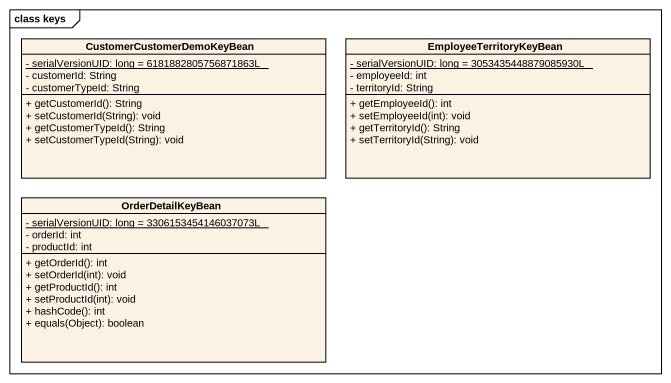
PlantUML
@startuml
mainframe class keys
hide circle
hide empty members
skinparam classAttributeIconSize 0
class CustomerCustomerDemoKeyBean {
  {static} - serialVersionUID: long = 6181882805756871863L
  - customerId: String
  - customerTypeId: String
  + getCustomerId(): String
  + setCustomerId(String): void
  + getCustomerTypeId(): String
  + setCustomerTypeId(String): void
}
class EmployeeTerritoryKeyBean {
  {static} - serialVersionUID: long = 3053435448879085930L
  - employeeId: int
  - territoryId: String
  + getEmployeeId(): int
  + setEmployeeId(int): void
  + getTerritoryId(): String
  + setTerritoryId(String): void
}
class OrderDetailKeyBean {
  {static} - serialVersionUID: long = 3306153454146037073L
  - orderId: int
  - productId: int
  + getOrderId(): int
  + setOrderId(int): void
  + getProductId(): int
  + setProductId(int): void
  + hashCode(): int
  + equals(Object): boolean
}
@enduml
